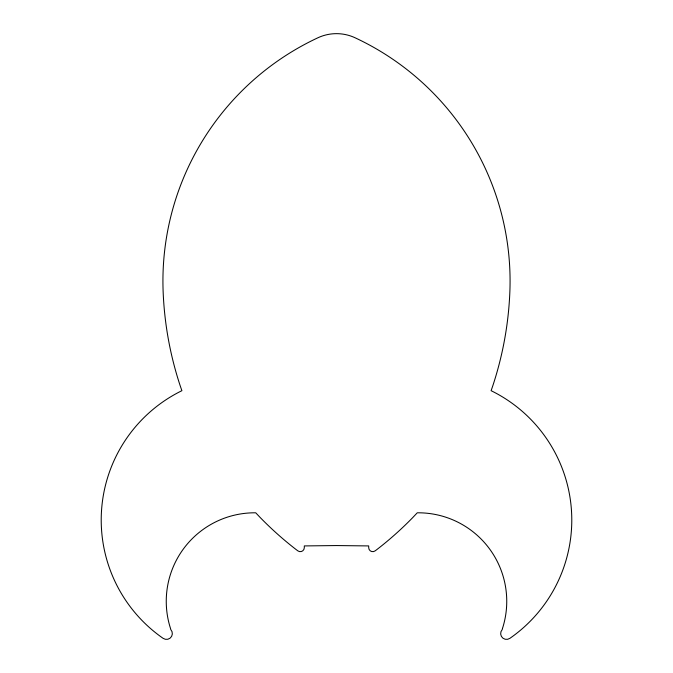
<?xml version="1.0" encoding="UTF-8"?>
<svg xmlns="http://www.w3.org/2000/svg" width="673" height="673" viewBox="0 0 673 673"><rect width="100%" height="100%" fill="white"/><g stroke="black" fill="none" stroke-linecap="round" stroke-linejoin="round"><path stroke-width="1.01" d="M502.512 628.38L502.235 629.549A5.855 5.855 0 0 0 509.865 638.349A144.014 144.014 0 0 0 491.105 390.685L492.577 386.453A343.045 343.045 0 0 0 509.865 291.619A268.46 268.46 0 0 0 355.075 37.772A43.947 43.947 0 0 0 317.925 37.772A268.46 268.46 0 0 0 163.135 291.619A343.045 343.045 0 0 0 180.423 386.453L181.895 390.685A144.014 144.014 0 0 0 163.135 638.349A5.855 5.855 0 0 0 170.765 629.549L170.488 628.38A88.533 88.533 0 0 1 255.723 512.801L260.199 517.52A343.045 343.045 0 0 0 296.271 549.673L297.87 550.867A4.021 4.021 0 0 0 304.305 547.797L304.305 545.921L336.5 545.559L368.695 545.921L368.695 547.797A4.021 4.021 0 0 0 375.13 550.867L376.729 549.673A343.045 343.045 0 0 0 412.801 517.52L417.277 512.801A88.533 88.533 0 0 1 502.512 628.38"/></g></svg>
